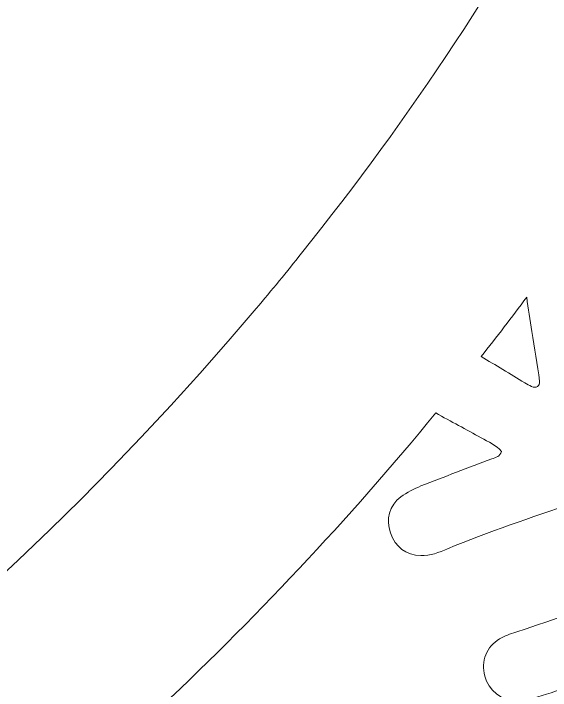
# Model space of a CAD drawing. Extents: x 404 to 2596, y -2984 to -16.
# Drawn here: x 1992.8 to 2104.6, y -2713.6 to -2572.6 of the extents above; entities that cross this region are included whole.
import ezdxf

# ---------------------------------------------------------------- set-up
doc = ezdxf.new("R2010")
doc.units = 0
doc.header["$MEASUREMENT"] = 0
doc.layers.add('Layer 1', color=7, linetype='Continuous')

# ---------------------------------------------------------------- blocks, each defined once
blk = doc.blocks.new('block 2')
at = {"layer": 'Layer 1', "lineweight": 0}
for points, knots in [([(975.3, -2654.19), (972.27, -2650.99), (969.3, -2647.67), (966.39, -2644.35), (965.69, -2643.59), (965.05, -2642.84), (964.35, -2642.02), (956.61, -2633.11), (949.1, -2624.03), (941.94, -2614.71), (928.43, -2597.24), (915.97, -2579.19), (904.61, -2560.44), (901.53, -2555.38), (898.5, -2550.31), (895.64, -2545.13), (895.53, -2545.01), (895.47, -2544.9), (895.47, -2544.78), (892.5, -2539.72), (889.71, -2534.53), (887.03, -2529.35), (847.26, -2453.66), (825.07, -2369.34), (825.07, -2280.61), (825.07, -1952.5), (1128.03, -1685.64), (1500.45, -1685.64), (1872.87, -1685.64), (2175.82, -1952.5), (2175.82, -2280.61), (2175.82, -2365.27), (2155.68, -2445.8), (2119.28, -2518.75), (2117.01, -2523.35), (2114.68, -2527.95), (2112.18, -2532.5), (2095.41, -2564.11), (2075.5, -2594.22), (2052.79, -2622.51), (2049.76, -2626.42), (2046.56, -2630.26), (2043.36, -2634.04), (1920.21, -2780.48), (1722.7, -2875.51), (1500.45, -2875.51), (1288.56, -2875.51), (1099.15, -2789.1), (975.3, -2654.19)], [0, 0, 0, 0, 1, 1, 1, 2, 2, 2, 3, 3, 3, 4, 4, 4, 5, 5, 5, 6, 6, 6, 7, 7, 7, 8, 8, 8, 9, 9, 9, 10, 10, 10, 11, 11, 11, 12, 12, 12, 13, 13, 13, 14, 14, 14, 15, 15, 15, 16, 16, 16, 16]), ([(2099.66, -2631.71), (2099.95, -2634.1), (2100.36, -2636.43), (2100.71, -2638.82), (2101.29, -2642.25), (2101.87, -2645.75), (2102.34, -2649.18), (2102.52, -2650.23), (2101.58, -2650.75), (2100.65, -2650.29), (2100.19, -2650.06), (2099.72, -2649.82), (2099.25, -2649.53), (2096.23, -2647.67), (2093.2, -2645.86), (2090.17, -2644.06), (2093.43, -2639.98), (2096.58, -2635.85), (2099.66, -2631.71)], [0, 0, 0, 0, 1, 1, 1, 2, 2, 2, 3, 3, 3, 4, 4, 4, 5, 5, 5, 6, 6, 6, 6]), ([(2085.45, -2726.92), (2090.23, -2737.51), (2094.07, -2748.46), (2097.97, -2759.41), (2098.38, -2760.57), (2099.84, -2761.97), (2098.56, -2763.19), (2097.45, -2764.12), (2095.82, -2763.37), (2094.48, -2763.19), (2093.26, -2762.96), (2092.09, -2762.67), (2090.93, -2762.26), (2086.56, -2760.86), (2082.25, -2759.35), (2077.88, -2758.01), (2075.79, -2757.31), (2074.39, -2756.15), (2073.52, -2753.93), (2070.02, -2745.49), (2066.36, -2737.11), (2063.27, -2728.49), (2062.8, -2727.21), (2062.4, -2725.81), (2061.64, -2724.64), (2059.84, -2721.73), (2056.4, -2720.69), (2053.37, -2721.91), (2049.94, -2723.25), (2048.07, -2726.39), (2048.83, -2729.89), (2049.12, -2731.22), (2049.65, -2732.56), (2050.11, -2733.84), (2051.92, -2738.62), (2053.84, -2743.39), (2055.64, -2748.11), (2055.88, -2748.87), (2056.57, -2749.68), (2055.76, -2750.5), (2055, -2750.79), (2054.36, -2750.56), (2053.72, -2750.32), (2047.26, -2748.05), (2040.79, -2745.66), (2034.27, -2743.57), (2031.94, -2742.81), (2030.9, -2741.53), (2030.31, -2739.26), (2029.03, -2734.72), (2027.46, -2730.23), (2026, -2725.69), (2025.54, -2724.35), (2025.13, -2723.01), (2024.49, -2721.79), (2023.73, -2720.45), (2022.8, -2719.46), (2021.58, -2718.88), (2042.77, -2699.02), (2062.57, -2677.95), (2080.74, -2655.82), (2083.88, -2657.57), (2087.09, -2659.26), (2090.17, -2661), (2091.69, -2661.82), (2093.32, -2662.46), (2094.42, -2663.86), (2094.13, -2664.9), (2093.26, -2665.08), (2092.38, -2665.37), (2087.49, -2667.23), (2082.54, -2669.1), (2077.65, -2671.02), (2076.2, -2671.6), (2074.74, -2672.36), (2073.46, -2673.29), (2071.07, -2675.04), (2070.32, -2678.01), (2071.31, -2680.8), (2072.35, -2683.77), (2074.51, -2685.4), (2077.59, -2685.52), (2079.63, -2685.57), (2081.44, -2684.88), (2083.18, -2684.12), (2091.74, -2680.51), (2100.65, -2677.66), (2109.39, -2674.51), (2111.07, -2673.93), (2112.36, -2673.99), (2113.87, -2674.86), (2117.48, -2677.01), (2121.09, -2679.23), (2124.82, -2681.15), (2127.38, -2682.43), (2129.59, -2684.18), (2131.8, -2685.92), (2133.2, -2687.03), (2133.08, -2687.79), (2131.34, -2688.49), (2120.1, -2693.03), (2108.98, -2697.8), (2097.39, -2701.47), (2096.23, -2701.82), (2095.06, -2702.23), (2094.01, -2702.87), (2091.34, -2704.44), (2090.11, -2707.58), (2090.93, -2710.61), (2091.69, -2713.52), (2094.48, -2715.74), (2097.51, -2715.85), (2098.73, -2715.85), (2099.89, -2715.5), (2101.06, -2715.21), (2106.01, -2713.87), (2110.73, -2711.89), (2115.5, -2710.09), (2124.29, -2706.65), (2133.14, -2703.16), (2141.99, -2699.72), (2145.14, -2698.5), (2145.2, -2698.56), (2147.18, -2701.3), (2151.43, -2707.35), (2155.85, -2713.23), (2158.88, -2720.04), (2160.51, -2723.54), (2162.31, -2726.97), (2164.12, -2730.41), (2167.15, -2736), (2168.6, -2742.23), (2170.76, -2748.17), (2171.28, -2749.62), (2170.87, -2750.26), (2169.3, -2751.02), (2162.26, -2754.17), (2155.21, -2757.31), (2147.64, -2759.06), (2143.86, -2759.99), (2140.19, -2761.1), (2136.46, -2762.09), (2130.29, -2763.72), (2123.94, -2764.06), (2117.65, -2764.82), (2116.02, -2765), (2115.09, -2764.18), (2114.57, -2762.67), (2113.35, -2759.35), (2112.06, -2756.09), (2110.78, -2752.83), (2107.52, -2744.09), (2104.32, -2735.36), (2100.94, -2726.68), (2099.89, -2724.06), (2098.73, -2721.44), (2097.22, -2719.11), (2094.83, -2715.33), (2090, -2714.86), (2086.68, -2717.77), (2084.12, -2720.04), (2083.65, -2722.96), (2085.45, -2726.92)], [0, 0, 0, 0, 1, 1, 1, 2, 2, 2, 3, 3, 3, 4, 4, 4, 5, 5, 5, 6, 6, 6, 7, 7, 7, 8, 8, 8, 9, 9, 9, 10, 10, 10, 11, 11, 11, 12, 12, 12, 13, 13, 13, 14, 14, 14, 15, 15, 15, 16, 16, 16, 17, 17, 17, 18, 18, 18, 19, 19, 19, 20, 20, 20, 21, 21, 21, 22, 22, 22, 23, 23, 23, 24, 24, 24, 25, 25, 25, 26, 26, 26, 27, 27, 27, 28, 28, 28, 29, 29, 29, 30, 30, 30, 31, 31, 31, 32, 32, 32, 33, 33, 33, 34, 34, 34, 35, 35, 35, 36, 36, 36, 37, 37, 37, 38, 38, 38, 39, 39, 39, 40, 40, 40, 41, 41, 41, 42, 42, 42, 43, 43, 43, 44, 44, 44, 45, 45, 45, 46, 46, 46, 47, 47, 47, 48, 48, 48, 49, 49, 49, 50, 50, 50, 51, 51, 51, 52, 52, 52, 53, 53, 53, 54, 54, 54, 54])]:
    blk.add_open_spline(points, degree=3, knots=knots, dxfattribs=at)

msp = doc.modelspace()

# ---------------------------------------------------------------- block references
at = {"layer": 'Layer 1'}
msp.add_blockref('block 2', (0, 0), dxfattribs=at)

doc.saveas('drawing.dxf')
